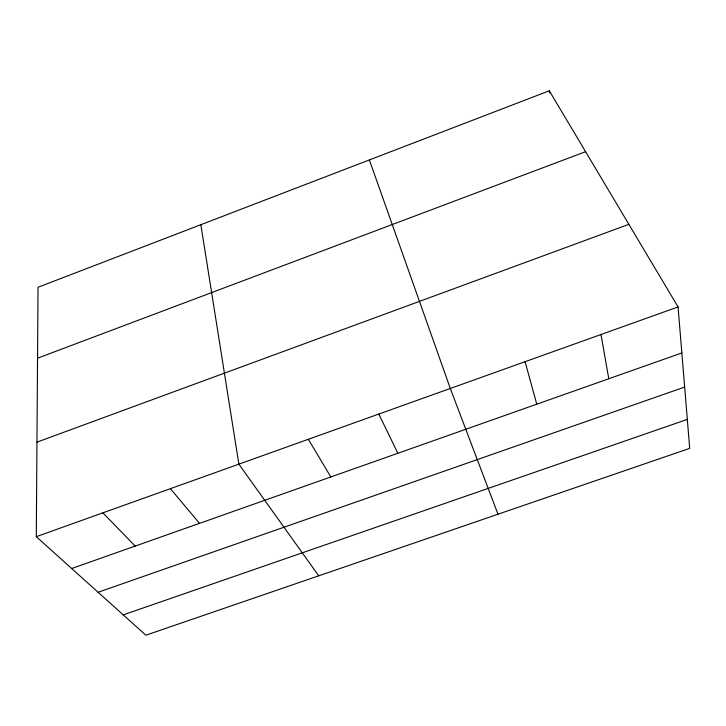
<?xml version="1.0" encoding="UTF-8"?>
<svg xmlns="http://www.w3.org/2000/svg" width="726" height="726" viewBox="0 0 726 726"><rect width="100%" height="100%" fill="white"/><g stroke="black" fill="none" stroke-linecap="round" stroke-linejoin="round"><path stroke-width="1.09" d="M36.3 536.677L38.033 287.269L549.301 90.786L678.066 306.926L689.7 448.359L145.853 635.214L36.3 536.677L678.066 306.926M37.534 358.208L585.583 151.689M36.953 442.143L628.861 224.334M71.692 568.512L681.85 352.936M98.101 592.262L684.654 387.067M123.239 614.877L687.322 419.401M102.874 512.846L135.172 546.079M170.383 488.671L199.514 523.346M318.732 575.818L238.863 464.159L200.848 224.697M308.332 439.284L330.829 476.955M378.809 414.056L397.839 453.278M497.982 514.226L450.311 388.464L369.371 159.929M525.08 361.693L536.768 404.191M549.301 90.786L549.709 92.982M600.983 334.514L608.787 378.745"/></g></svg>
